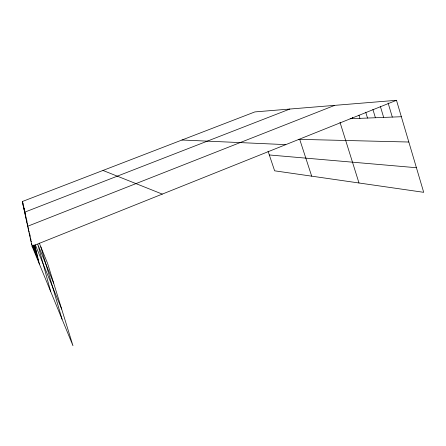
<?xml version="1.0" encoding="UTF-8"?>
<svg xmlns="http://www.w3.org/2000/svg" width="446" height="446" viewBox="0 0 446 446"><rect width="100%" height="100%" fill="white"/><g stroke="black" fill="none" stroke-linecap="round" stroke-linejoin="round"><path stroke-width="0.67" d="M39.287 243.092L47.599 263.43L72.96 345.706L32.067 246.259L396.488 100.294L423.7 192.321L274.63 170.818L268.046 151.172M334.701 105.362L27.697 226.239L28.221 227.527M289.839 109.041L24.63 212.201L25.149 213.461M32.067 246.259L22.3 201.536L254.883 111.913L396.488 100.294M350.149 118.736L401.344 116.724M298.452 139.33L408.826 142.023M181.957 140.011L285.791 144.632M269.317 154.968L416.425 167.724M102.981 170.45L162.288 194.099M53.698 283.216L37.771 244.308L50.643 291.433M24.959 213.723L25.751 215.652M25.305 215.301L26.074 217.174M25.667 216.946L26.186 218.217M26.041 218.657L27.055 221.132M26.425 220.435L26.944 221.695M26.832 222.286L27.362 223.574M27.256 224.221L27.769 225.481M35.318 244.821L61.676 309.106M28.159 228.352L28.672 229.606M28.639 230.554L29.168 231.842M29.146 232.868L30.177 235.393M34.063 244.86L35.619 248.645M29.67 235.287L30.183 236.531M33.751 245.222L36.304 251.433M30.228 237.83L31.008 239.736M33.361 245.456L37.018 254.359M30.813 240.494L31.326 241.749M32.87 245.512L37.771 257.431M31.426 243.304L31.95 244.586M32.48 245.874L38.557 260.659M22.3 201.536L23.047 203.37M22.556 202.713L23.064 203.95M22.824 203.928L23.337 205.188M23.097 205.188L23.883 207.111M23.382 206.487L24.391 208.962M23.677 207.842L24.19 209.096M23.984 209.241L24.77 211.159M24.301 210.69L25.316 213.171M299.706 139.364L311.687 176.164M340.008 122.316L358.991 182.988M352.273 117.331L352.68 118.636M358.958 115.157L359.939 118.352M365.72 112.18L367.51 118.056M372.895 109.432L375.409 117.744M380.327 106.304L383.666 117.415M388.092 102.954L392.302 117.075M40.798 246.789L62.055 319.185M34.972 245.986L39.387 264.06"/></g></svg>
